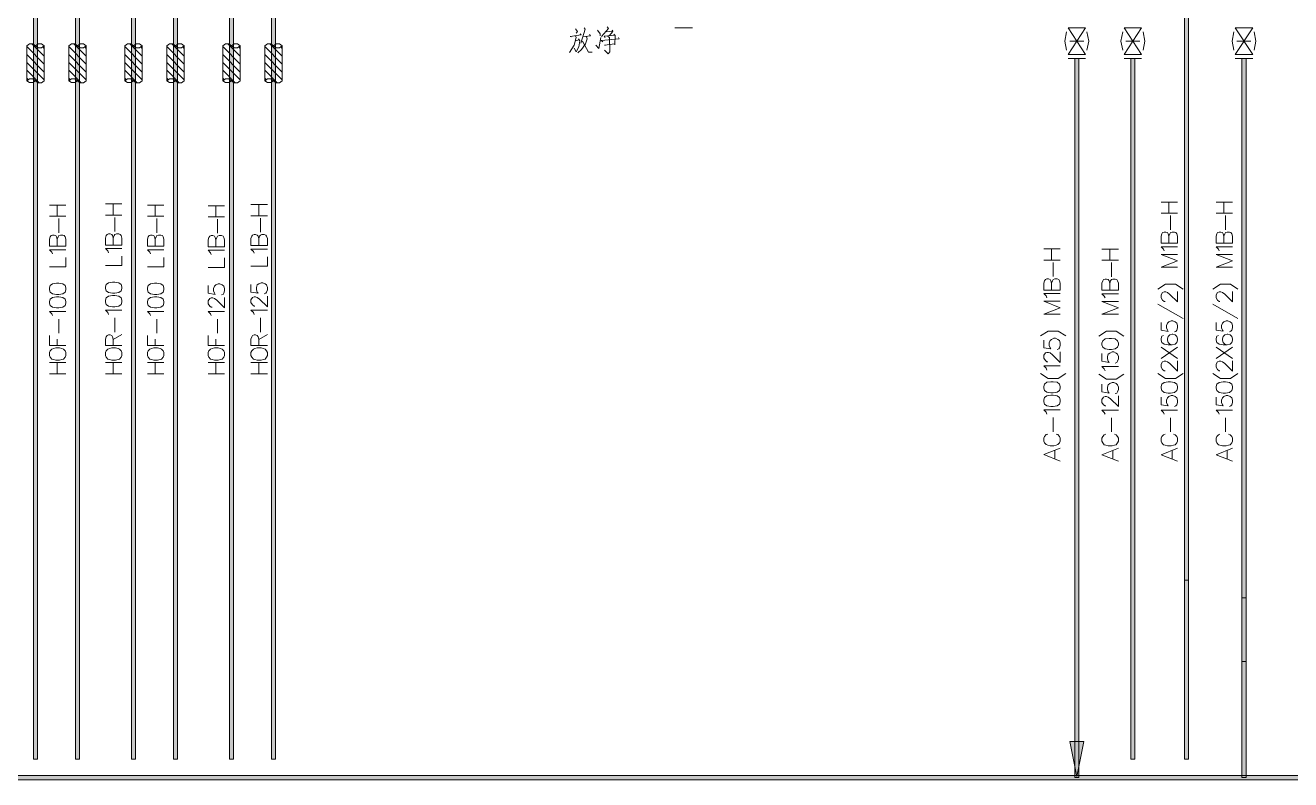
# Model space of a CAD drawing. Header units: millimetres. Extents: x 0 to 829, y 0 to 586.
# Drawn here: x 453.4 to 590, y 244.4 to 325.8 of the extents above; entities that cross this region are included whole.
import ezdxf

# ---------------------------------------------------------------- set-up
doc = ezdxf.new("R2010")
doc.units = ezdxf.units.MM

msp = doc.modelspace()

# ---------------------------------------------------------------- hatches: boundary and pattern name
h = msp.add_hatch(color=0)
h.dxf.hatch_style = 2
h.paths.add_polyline_path([(454.264889, 364.341833), (454.705861, 364.341833), (454.705861, 246.644583), (454.264889, 246.644583)])
h = msp.add_hatch(color=0)
h.dxf.hatch_style = 2
h.paths.add_polyline_path([(458.798083, 358.295222), (459.242583, 358.295222), (459.242583, 246.644583), (458.798083, 246.644583)])
h = msp.add_hatch(color=0)
h.dxf.hatch_style = 2
h.paths.add_polyline_path([(578.520278, 356.90175), (578.964778, 356.90175), (578.964778, 265.945056), (578.520278, 265.945056)])
h = msp.add_hatch(color=0)
h.dxf.hatch_style = 2
h.paths.add_polyline_path([(464.844694, 353.130556), (465.289194, 353.130556), (465.289194, 246.644583), (464.844694, 246.644583)])
h = msp.add_hatch(color=0)
h.dxf.hatch_style = 2
h.paths.add_polyline_path([(469.381417, 347.083944), (469.825917, 347.083944), (469.825917, 246.644583), (469.381417, 246.644583)])
h = msp.add_hatch(color=0)
h.dxf.hatch_style = 2
h.paths.add_polyline_path([(475.428028, 340.028389), (475.872528, 340.028389), (475.872528, 246.644583), (475.428028, 246.644583)])
h = msp.add_hatch(color=0)
h.dxf.hatch_style = 2
h.paths.add_polyline_path([(479.961222, 335.191806), (480.405722, 335.191806), (480.405722, 246.644583), (479.961222, 246.644583)])
h = msp.add_hatch(color=0)
h.dxf.hatch_style = 2
h.paths.add_polyline_path([(566.666944, 322.23075), (567.107917, 322.23075), (567.107917, 244.647861), (566.666944, 244.647861)])
h = msp.add_hatch(color=0)
h.dxf.hatch_style = 2
h.paths.add_polyline_path([(572.724139, 322.23075), (573.168639, 322.23075), (573.168639, 246.644583), (572.724139, 246.644583)])
h = msp.add_hatch(color=0)
h.dxf.hatch_style = 2
h.paths.add_polyline_path([(584.711528, 322.23075), (585.156028, 322.23075), (585.156028, 257.185583), (584.711528, 257.185583)])
h = msp.add_hatch(color=0)
h.dxf.hatch_style = 2
h.paths.add_polyline_path([(578.520278, 265.945056), (578.964778, 265.945056), (578.964778, 246.644583), (578.520278, 246.644583)])
h = msp.add_hatch(color=0)
h.dxf.hatch_style = 2
h.paths.add_polyline_path([(584.711528, 264.054167), (585.156028, 264.054167), (585.156028, 244.647861), (584.711528, 244.647861)])
h = msp.add_hatch(color=0)
h.dxf.hatch_style = 2
h.paths.add_polyline_path([(566.889194, 244.774861), (566.130722, 248.553111), (567.644139, 248.553111)])
h = msp.add_hatch(color=0)
h.dxf.hatch_style = 2
h.paths.add_polyline_path([(92.653556, 244.425611), (92.653556, 244.870111), (759.128389, 244.870111), (759.128389, 244.425611)])

# ---------------------------------------------------------------- linework, layer by layer
at = {"color": 0, "lineweight": 0}
for points in [[(454.264889, 364.341833), (454.705861, 364.341833), (454.705861, 246.644583), (454.264889, 246.644583)], [(458.798083, 358.295222), (459.242583, 358.295222), (459.242583, 246.644583), (458.798083, 246.644583)], [(578.520278, 356.90175), (578.964778, 356.90175), (578.964778, 265.945056), (578.520278, 265.945056)], [(464.844694, 353.130556), (465.289194, 353.130556), (465.289194, 246.644583), (464.844694, 246.644583)], [(469.381417, 347.083944), (469.825917, 347.083944), (469.825917, 246.644583), (469.381417, 246.644583)], [(475.428028, 340.028389), (475.872528, 340.028389), (475.872528, 246.644583), (475.428028, 246.644583)], [(479.961222, 335.191806), (480.405722, 335.191806), (480.405722, 246.644583), (479.961222, 246.644583)], [(566.666944, 322.23075), (567.107917, 322.23075), (567.107917, 244.647861), (566.666944, 244.647861)], [(572.724139, 322.23075), (573.168639, 322.23075), (573.168639, 246.644583), (572.724139, 246.644583)], [(584.711528, 322.23075), (585.156028, 322.23075), (585.156028, 257.185583), (584.711528, 257.185583)], [(457.0095, 296.784889), (456.7555, 296.784889), (456.332167, 296.848389), (456.078167, 297.038889), (455.9935, 297.292889), (455.9935, 297.483389), (456.078167, 297.737389), (456.332167, 297.927889), (456.7555, 297.987861), (457.0095, 297.987861), (457.429306, 297.927889), (457.683306, 297.737389), (457.767972, 297.483389), (457.767972, 297.292889), (457.683306, 297.038889), (457.429306, 296.848389)], [(463.056111, 296.911889), (462.802111, 296.911889), (462.378778, 296.975389), (462.124778, 297.165889), (462.040111, 297.419889), (462.040111, 297.610389), (462.124778, 297.864389), (462.378778, 298.051361), (462.802111, 298.114861), (463.056111, 298.114861), (463.475917, 298.051361), (463.729917, 297.864389), (463.814583, 297.610389), (463.814583, 297.419889), (463.729917, 297.165889), (463.475917, 296.975389)], [(467.589306, 296.784889), (467.335306, 296.784889), (466.9155, 296.848389), (466.6615, 297.038889), (466.576833, 297.292889), (466.576833, 297.483389), (466.6615, 297.737389), (466.9155, 297.927889), (467.335306, 297.987861), (467.589306, 297.987861), (468.012639, 297.927889), (468.266639, 297.737389), (468.351306, 297.483389), (468.351306, 297.292889), (468.266639, 297.038889), (468.012639, 296.848389)], [(457.0095, 295.327917), (456.7555, 295.327917), (456.332167, 295.391417), (456.078167, 295.581917), (455.9935, 295.835917), (455.9935, 296.026417), (456.078167, 296.276889), (456.332167, 296.467389), (456.7555, 296.530889), (457.0095, 296.530889), (457.429306, 296.467389), (457.683306, 296.276889), (457.767972, 296.026417), (457.767972, 295.835917), (457.683306, 295.581917), (457.429306, 295.391417)], [(463.056111, 295.454917), (462.802111, 295.454917), (462.378778, 295.518417), (462.124778, 295.708917), (462.040111, 295.962917), (462.040111, 296.149889), (462.124778, 296.403889), (462.378778, 296.594389), (462.802111, 296.657889), (463.056111, 296.657889), (463.475917, 296.594389), (463.729917, 296.403889), (463.814583, 296.149889), (463.814583, 295.962917), (463.729917, 295.708917), (463.475917, 295.518417)], [(467.589306, 295.327917), (467.335306, 295.327917), (466.9155, 295.391417), (466.6615, 295.581917), (466.576833, 295.835917), (466.576833, 296.026417), (466.6615, 296.276889), (466.9155, 296.467389), (467.335306, 296.530889), (467.589306, 296.530889), (468.012639, 296.467389), (468.266639, 296.276889), (468.351306, 296.026417), (468.351306, 295.835917), (468.266639, 295.581917), (468.012639, 295.391417)], [(457.094167, 289.687), (456.670833, 289.687), (456.416833, 289.7505), (456.2475, 289.814), (456.078167, 290.0045), (455.9935, 290.195), (455.9935, 290.508972), (456.078167, 290.699472), (456.2475, 290.889972), (456.416833, 290.953472), (456.670833, 291.016972), (457.094167, 291.016972), (457.344639, 290.953472), (457.513972, 290.889972), (457.683306, 290.699472), (457.767972, 290.508972), (457.767972, 290.195), (457.683306, 290.0045), (457.513972, 289.814), (457.344639, 289.7505)], [(463.140778, 289.687), (462.717444, 289.687), (462.463444, 289.7505), (462.294111, 289.814), (462.124778, 290.0045), (462.040111, 290.195), (462.040111, 290.508972), (462.124778, 290.699472), (462.294111, 290.889972), (462.463444, 290.953472), (462.717444, 291.016972), (463.140778, 291.016972), (463.394778, 290.953472), (463.560583, 290.889972), (463.729917, 290.699472), (463.814583, 290.508972), (463.814583, 290.195), (463.729917, 290.0045), (463.560583, 289.814), (463.394778, 289.7505)], [(467.673972, 289.687), (467.250639, 289.687), (467.000167, 289.7505), (466.830833, 289.814), (466.6615, 290.0045), (466.576833, 290.195), (466.576833, 290.508972), (466.6615, 290.699472), (466.830833, 290.889972), (467.000167, 290.953472), (467.250639, 291.016972), (467.673972, 291.016972), (467.927972, 290.953472), (468.097306, 290.889972), (468.266639, 290.699472), (468.351306, 290.508972), (468.351306, 290.195), (468.266639, 290.0045), (468.097306, 289.814), (467.927972, 289.7505)], [(474.221528, 289.687), (473.801722, 289.687), (473.547722, 289.7505), (473.378389, 289.814), (473.209056, 290.0045), (473.124389, 290.195), (473.124389, 290.508972), (473.209056, 290.699472), (473.378389, 290.889972), (473.547722, 290.953472), (473.801722, 291.016972), (474.221528, 291.016972), (474.475528, 290.953472), (474.644861, 290.889972), (474.814194, 290.699472), (474.898861, 290.508972), (474.898861, 290.195), (474.814194, 290.0045), (474.644861, 289.814), (474.475528, 289.7505)], [(478.846444, 289.687), (478.423111, 289.687), (478.172639, 289.7505), (478.003306, 289.814), (477.833972, 290.0045), (477.749306, 290.195), (477.749306, 290.508972), (477.833972, 290.699472), (478.003306, 290.889972), (478.172639, 290.953472), (478.423111, 291.016972), (478.846444, 291.016972), (479.100444, 290.953472), (479.269778, 290.889972), (479.439111, 290.699472), (479.523778, 290.508972), (479.523778, 290.195), (479.439111, 290.0045), (479.269778, 289.814), (479.100444, 289.7505)], [(570.621583, 290.837056), (570.367583, 290.837056), (569.94425, 290.900556), (569.69025, 291.091056), (569.605583, 291.345056), (569.605583, 291.535556), (569.69025, 291.786028), (569.94425, 291.976528), (570.367583, 292.040028), (570.621583, 292.040028), (571.044917, 291.976528), (571.295389, 291.786028), (571.380056, 291.535556), (571.380056, 291.345056), (571.295389, 291.091056), (571.044917, 290.900556)], [(564.345667, 286.155694), (564.091667, 286.155694), (563.668333, 286.219194), (563.414333, 286.409694), (563.329667, 286.663694), (563.329667, 286.854194), (563.414333, 287.108194), (563.668333, 287.298694), (564.091667, 287.362194), (564.345667, 287.362194), (564.765472, 287.298694), (565.019472, 287.108194), (565.104139, 286.854194), (565.104139, 286.663694), (565.019472, 286.409694), (564.765472, 286.219194)], [(577.006861, 286.145111), (576.752861, 286.145111), (576.329528, 286.208611), (576.079056, 286.399111), (575.994389, 286.653111), (575.994389, 286.840083), (576.079056, 287.094083), (576.329528, 287.284583), (576.752861, 287.348083), (577.006861, 287.348083), (577.430194, 287.284583), (577.684194, 287.094083), (577.768861, 286.840083), (577.768861, 286.653111), (577.684194, 286.399111), (577.430194, 286.208611)], [(582.940583, 286.145111), (582.686583, 286.145111), (582.26325, 286.208611), (582.012778, 286.399111), (581.928111, 286.653111), (581.928111, 286.843611), (582.012778, 287.097611), (582.26325, 287.288111), (582.686583, 287.351611), (582.940583, 287.351611), (583.363917, 287.288111), (583.617917, 287.097611), (583.702583, 286.843611), (583.702583, 286.653111), (583.617917, 286.399111), (583.363917, 286.208611)], [(564.345667, 284.698722), (564.091667, 284.698722), (563.668333, 284.762222), (563.414333, 284.952722), (563.329667, 285.206722), (563.329667, 285.397222), (563.414333, 285.647694), (563.668333, 285.838194), (564.091667, 285.901694), (564.345667, 285.901694), (564.765472, 285.838194), (565.019472, 285.647694), (565.104139, 285.397222), (565.104139, 285.206722), (565.019472, 284.952722), (564.765472, 284.762222)], [(578.520278, 265.945056), (578.964778, 265.945056), (578.964778, 246.644583), (578.520278, 246.644583)], [(584.711528, 264.054167), (585.156028, 264.054167), (585.156028, 244.647861), (584.711528, 244.647861)], [(566.889194, 244.774861), (566.130722, 248.553111), (567.644139, 248.553111)], [(92.653556, 244.425611), (92.653556, 244.870111), (759.128389, 244.870111), (759.128389, 244.425611)]]:
    msp.add_lwpolyline(points, close=True, dxfattribs=at)
for points in [[(513.002389, 325.162333), (512.79425, 325.441028)], [(513.002389, 325.162333), (512.864806, 324.954194)], [(513.817306, 325.395167), (513.351639, 323.906444)], [(513.817306, 325.395167), (513.700889, 325.557444)], [(515.450667, 324.883639), (515.168444, 325.27875)], [(516.332611, 325.465722), (515.58825, 324.604944)], [(516.099778, 325.116472), (516.798278, 325.187028), (516.73125, 325.27875), (516.798278, 325.162333), (516.427861, 324.6755)], [(516.332611, 325.465722), (516.195028, 325.652694)], [(525.399, 325.543333), (523.508111, 325.543333)], [(565.788528, 325.102361), (565.601556, 324.121639), (565.788528, 323.140917)], [(565.788528, 325.102361), (565.601556, 324.121639), (565.788528, 323.140917)], [(567.831111, 325.557444), (565.94375, 325.557444)], [(567.831111, 325.557444), (565.94375, 322.685833)], [(565.94375, 325.557444), (567.831111, 322.685833)], [(567.831111, 325.557444), (565.94375, 325.557444)], [(567.831111, 325.557444), (565.94375, 322.685833)], [(565.94375, 325.557444), (567.831111, 322.685833)], [(567.986333, 323.140917), (568.173306, 324.121639), (567.986333, 325.102361)], [(567.986333, 323.140917), (568.173306, 324.121639), (567.986333, 325.102361)], [(571.84925, 325.102361), (571.662278, 324.121639), (571.84925, 323.140917)], [(571.84925, 325.102361), (571.662278, 324.121639), (571.84925, 323.140917)], [(573.891833, 325.557444), (572.000944, 325.557444)], [(573.891833, 325.557444), (572.000944, 322.685833)], [(572.000944, 325.557444), (573.891833, 322.685833)], [(573.891833, 325.557444), (572.000944, 325.557444)], [(573.891833, 325.557444), (572.000944, 322.685833)], [(572.000944, 325.557444), (573.891833, 322.685833)], [(574.043528, 323.140917), (574.2305, 324.121639), (574.043528, 325.102361)], [(574.043528, 323.140917), (574.2305, 324.121639), (574.043528, 325.102361)], [(583.833111, 325.102361), (583.646139, 324.121639), (583.833111, 323.140917)], [(583.833111, 325.102361), (583.646139, 324.121639), (583.833111, 323.140917)], [(585.879222, 325.557444), (583.988333, 325.557444)], [(585.879222, 325.557444), (583.988333, 322.685833)], [(583.988333, 325.557444), (585.879222, 322.685833)], [(585.879222, 325.557444), (583.988333, 325.557444)], [(585.879222, 325.557444), (583.988333, 322.685833)], [(583.988333, 325.557444), (585.879222, 322.685833)], [(586.030917, 323.140917), (586.217889, 324.121639), (586.030917, 325.102361)], [(586.030917, 323.140917), (586.217889, 324.121639), (586.030917, 325.102361)], [(453.541694, 323.606583), (453.8345, 323.811194), (454.190806, 323.811194), (454.483611, 323.606583), (454.776417, 323.398444), (455.13625, 323.398444), (455.429056, 323.606583), (455.13625, 323.814722), (454.776417, 323.814722), (454.483611, 323.606583)], [(455.429056, 322.474167), (454.095556, 323.811194)], [(458.074889, 323.606583), (458.367694, 323.811194), (458.727528, 323.811194), (459.020333, 323.606583), (459.313139, 323.398444), (459.672972, 323.398444), (459.965778, 323.606583), (459.672972, 323.814722), (459.313139, 323.814722), (459.020333, 323.606583)], [(459.965778, 322.474167), (458.62875, 323.811194)], [(464.1215, 323.606583), (464.414306, 323.811194), (464.774139, 323.811194), (465.066944, 323.606583), (465.35975, 323.398444), (465.719583, 323.398444), (466.012389, 323.606583), (465.719583, 323.814722), (465.35975, 323.814722), (465.066944, 323.606583)], [(466.012389, 322.474167), (464.675361, 323.811194)], [(468.658222, 323.606583), (468.951028, 323.811194), (469.307333, 323.811194), (469.603667, 323.606583), (469.896472, 323.398444), (470.256306, 323.398444), (470.545583, 323.606583), (470.252778, 323.814722), (469.896472, 323.814722), (469.603667, 323.606583)], [(470.545583, 322.474167), (469.212083, 323.811194)], [(474.704833, 323.606583), (474.997639, 323.811194), (475.357472, 323.811194), (475.650278, 323.606583), (475.943083, 323.398444), (476.302917, 323.398444), (476.595722, 323.606583), (476.302917, 323.814722), (475.943083, 323.814722), (475.650278, 323.606583)], [(476.595722, 322.474167), (475.258694, 323.811194)], [(479.241556, 323.606583), (479.534361, 323.811194), (479.890667, 323.811194), (480.183472, 323.606583), (480.476278, 323.398444), (480.836111, 323.398444), (481.128917, 323.606583), (480.836111, 323.814722), (480.476278, 323.814722), (480.183472, 323.606583)], [(481.128917, 322.474167), (479.791889, 323.811194)], [(512.864806, 324.488528), (512.631972, 323.673611), (512.141611, 322.879861)], [(512.212167, 324.626111), (513.401028, 324.791917), (513.284611, 324.883639)], [(512.212167, 324.626111), (512.328583, 324.559083)], [(513.189361, 324.255694), (513.118806, 324.372111), (513.235222, 324.160444), (513.1435, 323.507806), (512.864806, 322.975111), (512.631972, 323.345528)], [(512.864806, 324.488528), (512.769556, 324.6755)], [(513.189361, 324.255694), (512.769556, 324.160444)], [(514.050139, 324.372111), (513.842, 323.811194), (513.422194, 323.207944), (513.027083, 322.858694)], [(513.468056, 324.114583), (513.584472, 324.044028), (514.166556, 322.904556), (514.586361, 322.904556)], [(513.584472, 324.58025), (514.399389, 324.696667), (514.307667, 324.813083)], [(514.050139, 324.372111), (513.958417, 324.58025)], [(514.960306, 323.694778), (515.309556, 323.324361), (515.517694, 324.488528)], [(515.450667, 324.883639), (515.425972, 324.6755)], [(515.729361, 324.022861), (515.542389, 324.185139), (517.500306, 324.347417), (517.42975, 324.488528)], [(515.983361, 324.509694), (515.866944, 324.650806), (517.031111, 324.742528), (516.914694, 324.858944), (517.055806, 324.721361), (517.031111, 323.719472), (517.031111, 323.835889), (515.891639, 323.694778), (515.983361, 323.648917)], [(516.28675, 324.626111), (516.449028, 324.488528), (516.473722, 322.950417), (516.311444, 322.742278), (515.891639, 323.137389)], [(566.130722, 324.121639), (567.644139, 324.121639)], [(566.130722, 324.121639), (567.644139, 324.121639)], [(572.191444, 324.121639), (573.701333, 324.121639)], [(572.191444, 324.121639), (573.701333, 324.121639)], [(584.175306, 324.121639), (585.688722, 324.121639)], [(584.175306, 324.121639), (585.688722, 324.121639)], [(453.541694, 319.828333), (453.541694, 323.606583)], [(455.429056, 321.6275), (453.541694, 323.518389)], [(455.429056, 320.777306), (453.541694, 322.668194)], [(455.429056, 323.324361), (455.266778, 323.490167)], [(455.429056, 319.828333), (455.429056, 323.606583)], [(458.074889, 319.828333), (458.074889, 323.606583)], [(459.965778, 321.6275), (458.074889, 323.518389)], [(459.965778, 320.777306), (458.074889, 322.668194)], [(459.965778, 323.324361), (459.799972, 323.490167)], [(459.965778, 319.828333), (459.965778, 323.606583)], [(464.1215, 319.828333), (464.1215, 323.606583)], [(466.012389, 321.6275), (464.1215, 323.518389)], [(466.012389, 320.777306), (464.1215, 322.668194)], [(466.012389, 323.324361), (465.846583, 323.490167)], [(466.012389, 319.828333), (466.012389, 323.606583)], [(468.658222, 319.828333), (468.658222, 323.606583)], [(470.545583, 321.6275), (468.658222, 323.518389)], [(470.545583, 320.777306), (468.658222, 322.668194)], [(470.545583, 323.324361), (470.383306, 323.490167)], [(470.545583, 319.828333), (470.545583, 323.606583)], [(474.704833, 319.828333), (474.704833, 323.606583)], [(476.595722, 321.6275), (474.704833, 323.518389)], [(476.595722, 320.777306), (474.704833, 322.668194)], [(476.595722, 323.324361), (476.429917, 323.490167)], [(476.595722, 319.828333), (476.595722, 323.606583)], [(479.241556, 319.828333), (479.241556, 323.606583)], [(481.128917, 321.6275), (479.241556, 323.518389)], [(481.128917, 320.777306), (479.241556, 322.668194)], [(481.128917, 323.324361), (480.963111, 323.490167)], [(481.128917, 319.828333), (481.128917, 323.606583)], [(567.831111, 322.685833), (565.94375, 322.685833)], [(567.831111, 322.685833), (565.94375, 322.685833)], [(573.891833, 322.685833), (572.000944, 322.685833)], [(573.891833, 322.685833), (572.000944, 322.685833)], [(585.879222, 322.685833), (583.988333, 322.685833)], [(585.879222, 322.685833), (583.988333, 322.685833)], [(455.429056, 319.930639), (453.541694, 321.818)], [(459.965778, 319.930639), (458.074889, 321.818)], [(466.012389, 319.930639), (464.1215, 321.818)], [(470.545583, 319.930639), (468.658222, 321.818)], [(476.595722, 319.930639), (474.704833, 321.818)], [(481.128917, 319.930639), (479.241556, 321.818)], [(567.831111, 322.23075), (565.94375, 322.23075)], [(567.831111, 322.23075), (565.94375, 322.23075)], [(573.891833, 322.23075), (572.000944, 322.23075)], [(573.891833, 322.23075), (572.000944, 322.23075)], [(585.879222, 322.23075), (583.988333, 322.23075)], [(585.879222, 322.23075), (583.988333, 322.23075)], [(454.88225, 319.62725), (453.541694, 320.971333)], [(453.703972, 319.958861), (453.541694, 320.121139)], [(455.429056, 319.828333), (455.13625, 319.62725), (454.779944, 319.62725), (454.483611, 319.828333), (454.197861, 320.054111), (453.827444, 320.054111), (453.541694, 319.828333), (453.838028, 319.637833), (454.187278, 319.637833), (454.483611, 319.828333)], [(459.418972, 319.62725), (458.074889, 320.971333)], [(458.240694, 319.958861), (458.074889, 320.121139)], [(459.965778, 319.828333), (459.669444, 319.62725), (459.316667, 319.62725), (459.020333, 319.828333), (458.731056, 320.054111), (458.364167, 320.054111), (458.074889, 319.828333), (458.371222, 319.637833), (458.724, 319.637833), (459.020333, 319.828333)], [(465.465583, 319.62725), (464.1215, 320.971333)], [(464.287306, 319.958861), (464.1215, 320.121139)], [(466.012389, 319.828333), (465.716056, 319.62725), (465.363278, 319.62725), (465.066944, 319.828333), (464.777667, 320.054111), (464.410778, 320.054111), (464.1215, 319.828333), (464.417833, 319.637833), (464.770611, 319.637833), (465.066944, 319.828333)], [(470.002306, 319.62725), (468.658222, 320.971333)], [(468.824028, 319.958861), (468.658222, 320.121139)], [(470.545583, 319.828333), (470.252778, 319.62725), (469.896472, 319.62725), (469.603667, 319.828333), (469.314389, 320.054111), (468.9475, 320.054111), (468.658222, 319.828333), (468.954556, 319.637833), (469.307333, 319.637833), (469.603667, 319.828333)], [(476.048917, 319.62725), (474.704833, 320.971333)], [(474.870639, 319.958861), (474.704833, 320.121139)], [(476.595722, 319.828333), (476.299389, 319.62725), (475.943083, 319.62725), (475.650278, 319.828333), (475.361, 320.054111), (474.994111, 320.054111), (474.704833, 319.828333), (475.001167, 319.637833), (475.353944, 319.637833), (475.650278, 319.828333)], [(480.582111, 319.62725), (479.241556, 320.971333)], [(479.403833, 319.958861), (479.241556, 320.121139)], [(481.128917, 319.828333), (480.836111, 319.62725), (480.479806, 319.62725), (480.183472, 319.828333), (479.897722, 320.054111), (479.527306, 320.054111), (479.241556, 319.828333), (479.537889, 319.637833), (479.887139, 319.637833), (480.183472, 319.828333)], [(455.9935, 306.41925), (457.767972, 306.41925)], [(456.840167, 305.216278), (456.840167, 306.41925)], [(462.040111, 306.54625), (463.814583, 306.54625)], [(462.886778, 305.343278), (462.886778, 306.54625)], [(466.576833, 306.41925), (468.351306, 306.41925)], [(467.419972, 305.216278), (467.419972, 306.41925)], [(473.124389, 306.35575), (474.898861, 306.35575)], [(473.971056, 305.152778), (473.971056, 306.35575)], [(477.749306, 306.48275), (479.523778, 306.48275)], [(478.592444, 305.279778), (478.592444, 306.48275)], [(575.994389, 306.743806), (577.768861, 306.743806)], [(576.837528, 305.537306), (576.837528, 306.743806)], [(581.928111, 306.743806), (583.702583, 306.743806)], [(582.77125, 305.540833), (582.77125, 306.743806)], [(457.767972, 305.216278), (455.9935, 305.216278)], [(457.0095, 303.441806), (457.0095, 304.962278)], [(463.814583, 305.343278), (462.040111, 305.343278)], [(463.056111, 303.565278), (463.056111, 305.089278)], [(468.351306, 305.216278), (466.576833, 305.216278)], [(467.589306, 303.441806), (467.589306, 304.962278)], [(474.898861, 305.152778), (473.124389, 305.152778)], [(474.136861, 303.378306), (474.136861, 304.898778)], [(479.523778, 305.279778), (477.749306, 305.279778)], [(478.761778, 303.505306), (478.761778, 305.025778)], [(577.768861, 305.537306), (575.994389, 305.537306)], [(577.006861, 303.762833), (577.006861, 305.286833)], [(583.702583, 305.540833), (581.928111, 305.540833)], [(582.940583, 303.766361), (582.940583, 305.286833)], [(463.814583, 302.108306), (462.040111, 302.108306), (462.040111, 302.870306), (462.124778, 303.124306), (462.209444, 303.251306), (462.378778, 303.314806), (462.548111, 303.314806), (462.717444, 303.251306), (462.802111, 303.124306), (462.886778, 302.870306), (462.886778, 302.108306)], [(462.886778, 302.870306), (462.971444, 303.124306), (463.056111, 303.251306), (463.225444, 303.314806), (463.475917, 303.314806), (463.64525, 303.251306), (463.729917, 303.124306), (463.814583, 302.870306), (463.814583, 302.108306)], [(479.523778, 302.044806), (477.749306, 302.044806), (477.749306, 302.806806), (477.833972, 303.060806), (477.918639, 303.187806), (478.087972, 303.251306), (478.253778, 303.251306), (478.423111, 303.187806), (478.507778, 303.060806), (478.592444, 302.806806), (478.592444, 302.044806)], [(478.592444, 302.806806), (478.677111, 303.060806), (478.761778, 303.187806), (478.931111, 303.251306), (479.185111, 303.251306), (479.354444, 303.187806), (479.439111, 303.060806), (479.523778, 302.806806), (479.523778, 302.044806)], [(577.768861, 302.305861), (575.994389, 302.305861), (575.994389, 303.067861), (576.079056, 303.321861), (576.160194, 303.448861), (576.329528, 303.512361), (576.498861, 303.512361), (576.668194, 303.448861), (576.752861, 303.321861), (576.837528, 303.067861), (576.837528, 302.305861)], [(576.837528, 303.067861), (576.922194, 303.321861), (577.006861, 303.448861), (577.176194, 303.512361), (577.430194, 303.512361), (577.599528, 303.448861), (577.684194, 303.321861), (577.768861, 303.067861), (577.768861, 302.305861)], [(583.702583, 302.309389), (581.928111, 302.309389), (581.928111, 303.067861), (582.012778, 303.321861), (582.097444, 303.448861), (582.26325, 303.512361), (582.432583, 303.512361), (582.601917, 303.448861), (582.686583, 303.321861), (582.77125, 303.067861), (582.77125, 302.309389)], [(582.77125, 303.067861), (582.855917, 303.321861), (582.940583, 303.448861), (583.109917, 303.512361), (583.363917, 303.512361), (583.53325, 303.448861), (583.617917, 303.321861), (583.702583, 303.067861), (583.702583, 302.309389)], [(457.767972, 301.981306), (455.9935, 301.981306), (455.9935, 302.743306), (456.078167, 302.997306), (456.162833, 303.124306), (456.332167, 303.187806), (456.5015, 303.187806), (456.670833, 303.124306), (456.7555, 302.997306), (456.840167, 302.743306), (456.840167, 301.981306)], [(456.840167, 302.743306), (456.924833, 302.997306), (457.0095, 303.124306), (457.178833, 303.187806), (457.429306, 303.187806), (457.598639, 303.124306), (457.683306, 302.997306), (457.767972, 302.743306), (457.767972, 301.981306)], [(468.351306, 301.981306), (466.576833, 301.981306), (466.576833, 302.743306), (466.6615, 302.997306), (466.746167, 303.124306), (466.9155, 303.187806), (467.084833, 303.187806), (467.250639, 303.124306), (467.335306, 302.997306), (467.419972, 302.743306), (467.419972, 301.981306)], [(467.419972, 302.743306), (467.504639, 302.997306), (467.589306, 303.124306), (467.758639, 303.187806), (468.012639, 303.187806), (468.181972, 303.124306), (468.266639, 302.997306), (468.351306, 302.743306), (468.351306, 301.981306)], [(474.898861, 301.917806), (473.124389, 301.917806), (473.124389, 302.679806), (473.209056, 302.933806), (473.293722, 303.060806), (473.463056, 303.124306), (473.632389, 303.124306), (473.801722, 303.060806), (473.886389, 302.933806), (473.971056, 302.679806), (473.971056, 301.917806)], [(473.971056, 302.679806), (474.055722, 302.933806), (474.136861, 303.060806), (474.306194, 303.124306), (474.560194, 303.124306), (474.729528, 303.060806), (474.814194, 302.933806), (474.898861, 302.679806), (474.898861, 301.917806)], [(576.329528, 301.483889), (576.244861, 301.674389), (575.994389, 301.924861), (577.768861, 301.924861)], [(582.26325, 301.483889), (582.182111, 301.674389), (581.928111, 301.928389), (583.702583, 301.928389)], [(456.332167, 301.159333), (456.2475, 301.349833), (455.9935, 301.603833), (457.767972, 301.603833)], [(455.9935, 299.765861), (457.767972, 299.765861), (457.767972, 300.778333)], [(462.378778, 301.286333), (462.294111, 301.476833), (462.040111, 301.727306), (463.814583, 301.727306)], [(462.040111, 299.889333), (463.814583, 299.889333), (463.814583, 300.905333)], [(466.9155, 301.159333), (466.830833, 301.349833), (466.576833, 301.603833), (468.351306, 301.603833)], [(466.576833, 299.765861), (468.351306, 299.765861), (468.351306, 300.778333)], [(473.463056, 301.095833), (473.378389, 301.286333), (473.124389, 301.540333), (474.898861, 301.540333)], [(473.124389, 299.702361), (474.898861, 299.702361), (474.898861, 300.714833)], [(478.087972, 301.222833), (478.003306, 301.413333), (477.749306, 301.667333), (479.523778, 301.667333)], [(477.749306, 299.825833), (479.523778, 299.825833), (479.523778, 300.841833)], [(563.329667, 301.684972), (565.104139, 301.684972)], [(564.176333, 300.482), (564.176333, 301.684972)], [(569.605583, 301.674389), (571.380056, 301.674389)], [(570.45225, 300.471417), (570.45225, 301.674389)], [(577.768861, 299.709417), (575.994389, 299.709417), (577.768861, 300.404389), (575.994389, 301.102889), (577.768861, 301.102889)], [(583.702583, 299.709417), (581.928111, 299.709417), (583.702583, 300.407917), (581.928111, 301.102889), (583.702583, 301.102889)], [(565.104139, 300.482), (563.329667, 300.482)], [(564.345667, 298.704), (564.345667, 300.228)], [(571.380056, 300.471417), (569.605583, 300.471417)], [(570.621583, 298.696944), (570.621583, 300.217417)], [(473.124389, 297.737389), (473.124389, 296.911889), (473.886389, 296.784889), (473.801722, 296.911889), (473.717056, 297.165889), (473.717056, 297.419889), (473.801722, 297.673889), (473.971056, 297.800889), (474.221528, 297.927889), (474.390861, 297.927889), (474.644861, 297.800889), (474.814194, 297.673889), (474.898861, 297.419889), (474.898861, 297.165889), (474.814194, 296.911889), (474.729528, 296.784889), (474.560194, 296.721389)], [(477.749306, 297.864389), (477.749306, 297.038889), (478.507778, 296.911889), (478.423111, 297.038889), (478.338444, 297.292889), (478.338444, 297.546889), (478.423111, 297.800889), (478.592444, 297.927889), (478.846444, 298.051361), (479.015778, 298.051361), (479.269778, 297.927889), (479.439111, 297.800889), (479.523778, 297.546889), (479.523778, 297.292889), (479.439111, 297.038889), (479.354444, 296.911889), (479.185111, 296.848389)], [(565.104139, 297.247028), (563.329667, 297.247028), (563.329667, 298.009028), (563.414333, 298.263028), (563.499, 298.390028), (563.668333, 298.453528), (563.837667, 298.453528), (564.007, 298.390028), (564.091667, 298.263028), (564.176333, 298.009028), (564.176333, 297.247028)], [(564.176333, 298.009028), (564.261, 298.263028), (564.345667, 298.390028), (564.511472, 298.453528), (564.765472, 298.453528), (564.934806, 298.390028), (565.019472, 298.263028), (565.104139, 298.009028), (565.104139, 297.247028)], [(571.380056, 297.239972), (569.605583, 297.239972), (569.605583, 297.998444), (569.69025, 298.252444), (569.774917, 298.379444), (569.94425, 298.442944), (570.113583, 298.442944), (570.282917, 298.379444), (570.367583, 298.252444), (570.45225, 297.998444), (570.45225, 297.239972)], [(570.45225, 297.998444), (570.536917, 298.252444), (570.621583, 298.379444), (570.790917, 298.442944), (571.044917, 298.442944), (571.210722, 298.379444), (571.295389, 298.252444), (571.380056, 297.998444), (571.380056, 297.239972)], [(578.358, 297.363444), (577.543083, 297.882028), (576.470639, 297.882028), (575.655722, 297.363444)], [(584.291722, 297.363444), (583.476806, 297.885556), (582.404361, 297.885556), (581.589444, 297.363444)], [(473.547722, 295.391417), (473.463056, 295.391417), (473.293722, 295.518417), (473.124389, 295.772417), (473.124389, 296.086389), (473.293722, 296.340389), (473.463056, 296.403889), (473.632389, 296.403889), (473.801722, 296.340389), (474.055722, 296.149889), (474.898861, 295.327917), (474.898861, 296.467389)], [(478.172639, 295.518417), (478.087972, 295.518417), (477.918639, 295.645417), (477.749306, 295.899417), (477.749306, 296.213389), (477.918639, 296.467389), (478.087972, 296.530889), (478.253778, 296.530889), (478.423111, 296.467389), (478.677111, 296.276889), (479.523778, 295.454917), (479.523778, 296.594389)], [(563.668333, 296.425056), (563.583667, 296.615556), (563.329667, 296.866028), (565.104139, 296.866028)], [(569.94425, 296.414472), (569.859583, 296.604972), (569.605583, 296.858972), (571.380056, 296.858972)], [(576.414194, 296.033472), (576.329528, 296.033472), (576.160194, 296.156944), (575.994389, 296.410944), (575.994389, 296.728444), (576.160194, 296.982444), (576.329528, 297.045944), (576.498861, 297.045944), (576.668194, 296.982444), (576.922194, 296.791944), (577.768861, 295.969972), (577.768861, 297.109444)], [(582.347917, 296.033472), (582.26325, 296.033472), (582.097444, 296.160472), (581.928111, 296.414472), (581.928111, 296.731972), (582.097444, 296.985972), (582.26325, 297.049472), (582.432583, 297.049472), (582.601917, 296.985972), (582.855917, 296.795472), (583.702583, 295.969972), (583.702583, 297.112972)], [(462.378778, 294.629417), (462.294111, 294.819917), (462.040111, 295.073917), (463.814583, 295.073917)], [(478.087972, 294.629417), (478.003306, 294.819917), (477.749306, 295.073917), (479.523778, 295.073917)], [(565.104139, 294.650583), (563.329667, 294.650583), (565.104139, 295.345556), (563.329667, 296.044056), (565.104139, 296.044056)], [(571.380056, 294.64), (569.605583, 294.64), (571.380056, 295.3385), (569.605583, 296.033472), (571.380056, 296.033472)], [(578.358, 294.1955), (575.655722, 295.715972)], [(584.291722, 294.1955), (581.589444, 295.715972)], [(456.332167, 294.502417), (456.2475, 294.692917), (455.9935, 294.946917), (457.767972, 294.946917)], [(457.0095, 292.600944), (457.0095, 294.124944)], [(463.056111, 292.727944), (463.056111, 294.248417)], [(466.9155, 294.502417), (466.830833, 294.692917), (466.576833, 294.946917), (468.351306, 294.946917)], [(467.589306, 292.600944), (467.589306, 294.124944)], [(473.463056, 294.502417), (473.378389, 294.692917), (473.124389, 294.946917), (474.898861, 294.946917)], [(474.136861, 292.600944), (474.136861, 294.124944)], [(478.761778, 292.727944), (478.761778, 294.248417)], [(575.994389, 293.751), (575.994389, 292.9255), (576.752861, 292.7985), (576.668194, 292.9255), (576.583528, 293.1795), (576.583528, 293.4335), (576.668194, 293.6875), (576.837528, 293.8145), (577.091528, 293.9415), (577.260861, 293.9415), (577.514861, 293.8145), (577.684194, 293.6875), (577.768861, 293.4335), (577.768861, 293.1795), (577.684194, 292.9255), (577.599528, 292.7985), (577.430194, 292.735)], [(581.928111, 293.751), (581.928111, 292.929028), (582.686583, 292.802028), (582.601917, 292.929028), (582.51725, 293.183028), (582.51725, 293.437028), (582.601917, 293.6875), (582.77125, 293.8145), (583.02525, 293.9415), (583.194583, 293.9415), (583.448583, 293.8145), (583.617917, 293.6875), (583.702583, 293.437028), (583.702583, 293.183028), (583.617917, 292.929028), (583.53325, 292.802028), (583.363917, 292.738528)], [(457.767972, 291.270972), (455.9935, 291.270972), (455.9935, 292.346944)], [(463.814583, 291.270972), (462.040111, 291.270972), (462.040111, 291.969472), (462.124778, 292.223472), (462.209444, 292.346944), (462.378778, 292.410444), (462.548111, 292.410444), (462.717444, 292.346944), (462.802111, 292.223472), (462.886778, 291.969472), (462.886778, 291.270972)], [(462.886778, 291.905972), (463.814583, 292.473944)], [(468.351306, 291.270972), (466.576833, 291.270972), (466.576833, 292.346944)], [(474.898861, 291.270972), (473.124389, 291.270972), (473.124389, 292.346944)], [(479.523778, 291.270972), (477.749306, 291.270972), (477.749306, 291.969472), (477.833972, 292.223472), (477.918639, 292.346944), (478.087972, 292.410444), (478.253778, 292.410444), (478.423111, 292.346944), (478.507778, 292.223472), (478.592444, 291.969472), (478.592444, 291.270972)], [(478.592444, 291.905972), (479.523778, 292.473944)], [(565.696806, 292.304611), (564.878361, 292.823194), (563.809444, 292.823194), (562.991, 292.304611)], [(571.972722, 292.294028), (571.157806, 292.812611), (570.085361, 292.812611), (569.270444, 292.294028)], [(577.176194, 291.341528), (576.922194, 291.405028), (576.752861, 291.595528), (576.668194, 291.849528), (576.668194, 291.976528), (576.752861, 292.230528), (576.922194, 292.421028), (577.176194, 292.481), (577.260861, 292.481), (577.514861, 292.421028), (577.684194, 292.230528), (577.768861, 291.976528), (577.768861, 291.849528), (577.684194, 291.595528), (577.514861, 291.405028), (577.176194, 291.341528), (576.752861, 291.341528), (576.329528, 291.405028), (576.079056, 291.595528), (575.994389, 291.849528), (575.994389, 292.040028), (576.079056, 292.294028), (576.244861, 292.357528)], [(583.109917, 291.345056), (582.855917, 291.408556), (582.686583, 291.599056), (582.601917, 291.849528), (582.601917, 291.976528), (582.686583, 292.230528), (582.855917, 292.421028), (583.109917, 292.484528), (583.194583, 292.484528), (583.448583, 292.421028), (583.617917, 292.230528), (583.702583, 291.976528), (583.702583, 291.849528), (583.617917, 291.599056), (583.448583, 291.408556), (583.109917, 291.345056), (582.686583, 291.345056), (582.26325, 291.408556), (582.012778, 291.599056), (581.928111, 291.849528), (581.928111, 292.040028), (582.012778, 292.294028), (582.182111, 292.357528)], [(456.840167, 291.270972), (456.840167, 291.969472)], [(467.419972, 291.270972), (467.419972, 291.969472)], [(473.971056, 291.270972), (473.971056, 291.969472)], [(563.329667, 291.860111), (563.329667, 291.038139), (564.091667, 290.911139), (564.007, 291.038139), (563.922333, 291.288611), (563.922333, 291.542611), (564.007, 291.796611), (564.176333, 291.923611), (564.426806, 292.050611), (564.596139, 292.050611), (564.850139, 291.923611), (565.019472, 291.796611), (565.104139, 291.542611), (565.104139, 291.288611), (565.019472, 291.038139), (564.934806, 290.911139), (564.765472, 290.847639)], [(575.994389, 289.884556), (577.768861, 291.087528)], [(577.768861, 289.884556), (575.994389, 291.087528)], [(581.928111, 289.884556), (583.702583, 291.091056)], [(583.702583, 289.884556), (581.928111, 291.091056)], [(563.753, 289.514139), (563.668333, 289.514139), (563.499, 289.641139), (563.329667, 289.895139), (563.329667, 290.212639), (563.499, 290.466639), (563.668333, 290.530139), (563.837667, 290.530139), (564.007, 290.466639), (564.261, 290.276139), (565.104139, 289.450639), (565.104139, 290.593639)], [(569.605583, 290.392556), (569.605583, 289.570583), (570.367583, 289.443583), (570.282917, 289.570583), (570.19825, 289.821056), (570.19825, 290.075056), (570.282917, 290.329056), (570.45225, 290.456056), (570.70625, 290.583056), (570.875583, 290.583056), (571.129583, 290.456056), (571.295389, 290.329056), (571.380056, 290.075056), (571.380056, 289.821056), (571.295389, 289.570583), (571.210722, 289.443583), (571.044917, 289.380083)], [(576.414194, 288.554583), (576.329528, 288.554583), (576.160194, 288.681583), (575.994389, 288.932056), (575.994389, 289.249556), (576.160194, 289.503556), (576.329528, 289.567056), (576.498861, 289.567056), (576.668194, 289.503556), (576.922194, 289.313056), (577.768861, 288.491083), (577.768861, 289.630556)], [(582.347917, 288.554583), (582.26325, 288.554583), (582.097444, 288.681583), (581.928111, 288.935583), (581.928111, 289.253083), (582.097444, 289.507083), (582.26325, 289.570583), (582.432583, 289.570583), (582.601917, 289.507083), (582.855917, 289.316583), (583.702583, 288.491083), (583.702583, 289.634083)], [(455.9935, 289.433), (457.767972, 289.433)], [(457.767972, 288.230028), (455.9935, 288.230028)], [(456.840167, 288.230028), (456.840167, 289.433)], [(462.040111, 289.433), (463.814583, 289.433)], [(463.814583, 288.230028), (462.040111, 288.230028)], [(462.886778, 288.230028), (462.886778, 289.433)], [(466.576833, 289.433), (468.351306, 289.433)], [(468.351306, 288.230028), (466.576833, 288.230028)], [(467.419972, 288.230028), (467.419972, 289.433)], [(473.124389, 289.433), (474.898861, 289.433)], [(474.898861, 288.230028), (473.124389, 288.230028)], [(473.971056, 288.230028), (473.971056, 289.433)], [(477.749306, 289.433), (479.523778, 289.433)], [(479.523778, 288.230028), (477.749306, 288.230028)], [(478.592444, 288.230028), (478.592444, 289.433)], [(562.991, 288.247667), (563.809444, 287.729083), (564.878361, 287.729083), (565.696806, 288.247667)], [(563.668333, 288.628667), (563.583667, 288.819167), (563.329667, 289.073167), (565.104139, 289.073167)], [(569.94425, 288.554583), (569.859583, 288.745083), (569.605583, 288.999083), (571.380056, 288.999083)], [(575.655722, 288.237083), (576.470639, 287.714972), (577.543083, 287.714972), (578.358, 288.237083)], [(581.589444, 288.237083), (582.404361, 287.7185), (583.476806, 287.7185), (584.291722, 288.237083)], [(569.270444, 288.173583), (570.085361, 287.655), (571.157806, 287.655), (571.972722, 288.173583)], [(569.605583, 287.097611), (569.605583, 286.272111), (570.367583, 286.145111), (570.282917, 286.272111), (570.19825, 286.526111), (570.19825, 286.780111), (570.282917, 287.034111), (570.45225, 287.161111), (570.70625, 287.288111), (570.875583, 287.288111), (571.129583, 287.161111), (571.295389, 287.034111), (571.380056, 286.780111), (571.380056, 286.526111), (571.295389, 286.272111), (571.210722, 286.145111), (571.044917, 286.081611)], [(570.028917, 284.751639), (569.94425, 284.751639), (569.774917, 284.878639), (569.605583, 285.132639), (569.605583, 285.450139), (569.774917, 285.704139), (569.94425, 285.767639), (570.113583, 285.767639), (570.282917, 285.704139), (570.536917, 285.513639), (571.380056, 284.688139), (571.380056, 285.831139)], [(575.994389, 285.700611), (575.994389, 284.878639), (576.752861, 284.751639), (576.668194, 284.878639), (576.583528, 285.129111), (576.583528, 285.383111), (576.668194, 285.637111), (576.837528, 285.764111), (577.091528, 285.891111), (577.260861, 285.891111), (577.514861, 285.764111), (577.684194, 285.637111), (577.768861, 285.383111), (577.768861, 285.129111), (577.684194, 284.878639), (577.599528, 284.751639), (577.430194, 284.688139)], [(581.928111, 285.704139), (581.928111, 284.878639), (582.686583, 284.751639), (582.601917, 284.878639), (582.51725, 285.132639), (582.51725, 285.386639), (582.601917, 285.640639), (582.77125, 285.767639), (583.02525, 285.894639), (583.194583, 285.894639), (583.448583, 285.767639), (583.617917, 285.640639), (583.702583, 285.386639), (583.702583, 285.132639), (583.617917, 284.878639), (583.53325, 284.751639), (583.363917, 284.688139)], [(563.668333, 283.873222), (563.583667, 284.063722), (563.329667, 284.317722), (565.104139, 284.317722)], [(569.94425, 283.866167), (569.859583, 284.056667), (569.605583, 284.307139), (571.380056, 284.307139)], [(576.329528, 283.862639), (576.244861, 284.053139), (575.994389, 284.307139), (577.768861, 284.307139)], [(582.26325, 283.866167), (582.182111, 284.056667), (581.928111, 284.307139), (583.702583, 284.307139)], [(564.345667, 281.97175), (564.345667, 283.49575)], [(570.621583, 281.964694), (570.621583, 283.485167)], [(577.006861, 281.961167), (577.006861, 283.481639)], [(582.940583, 281.964694), (582.940583, 283.485167)], [(563.753, 281.721278), (563.583667, 281.657778), (563.414333, 281.467278), (563.329667, 281.276778), (563.329667, 280.959278), (563.414333, 280.768778), (563.583667, 280.578278), (563.753, 280.514778), (564.007, 280.451278), (564.426806, 280.451278), (564.680806, 280.514778), (564.850139, 280.578278), (565.019472, 280.768778), (565.104139, 280.959278), (565.104139, 281.276778), (565.019472, 281.467278), (564.850139, 281.657778), (564.680806, 281.721278)], [(570.028917, 281.710694), (569.859583, 281.647194), (569.69025, 281.456694), (569.605583, 281.266194), (569.605583, 280.948694), (569.69025, 280.758194), (569.859583, 280.567694), (570.028917, 280.504194), (570.282917, 280.444222), (570.70625, 280.444222), (570.96025, 280.504194), (571.129583, 280.567694), (571.295389, 280.758194), (571.380056, 280.948694), (571.380056, 281.266194), (571.295389, 281.456694), (571.129583, 281.647194), (570.96025, 281.710694)], [(576.414194, 281.707167), (576.244861, 281.643667), (576.079056, 281.453167), (575.994389, 281.262667), (575.994389, 280.948694), (576.079056, 280.758194), (576.244861, 280.567694), (576.414194, 280.504194), (576.668194, 280.440694), (577.091528, 280.440694), (577.345528, 280.504194), (577.514861, 280.567694), (577.684194, 280.758194), (577.768861, 280.948694), (577.768861, 281.262667), (577.684194, 281.453167), (577.514861, 281.643667), (577.345528, 281.707167)], [(582.347917, 281.710694), (582.182111, 281.647194), (582.012778, 281.456694), (581.928111, 281.266194), (581.928111, 280.948694), (582.012778, 280.758194), (582.182111, 280.567694), (582.347917, 280.504194), (582.601917, 280.444222), (583.02525, 280.444222), (583.27925, 280.504194), (583.448583, 280.567694), (583.617917, 280.758194), (583.702583, 280.948694), (583.702583, 281.266194), (583.617917, 281.456694), (583.448583, 281.647194), (583.27925, 281.710694)], [(565.104139, 278.803806), (563.329667, 279.502306), (565.104139, 280.197278)], [(571.380056, 278.793222), (569.605583, 279.491722), (571.380056, 280.190222)], [(577.768861, 278.793222), (575.994389, 279.488194), (577.768861, 280.186694)], [(583.702583, 278.793222), (581.928111, 279.491722), (583.702583, 280.190222)], [(564.511472, 279.057806), (564.511472, 279.946806)], [(570.790917, 279.047222), (570.790917, 279.936222)], [(577.176194, 279.047222), (577.176194, 279.932694)], [(583.109917, 279.047222), (583.109917, 279.936222)]]:
    msp.add_lwpolyline(points, dxfattribs=at)

doc.saveas('drawing.dxf')
